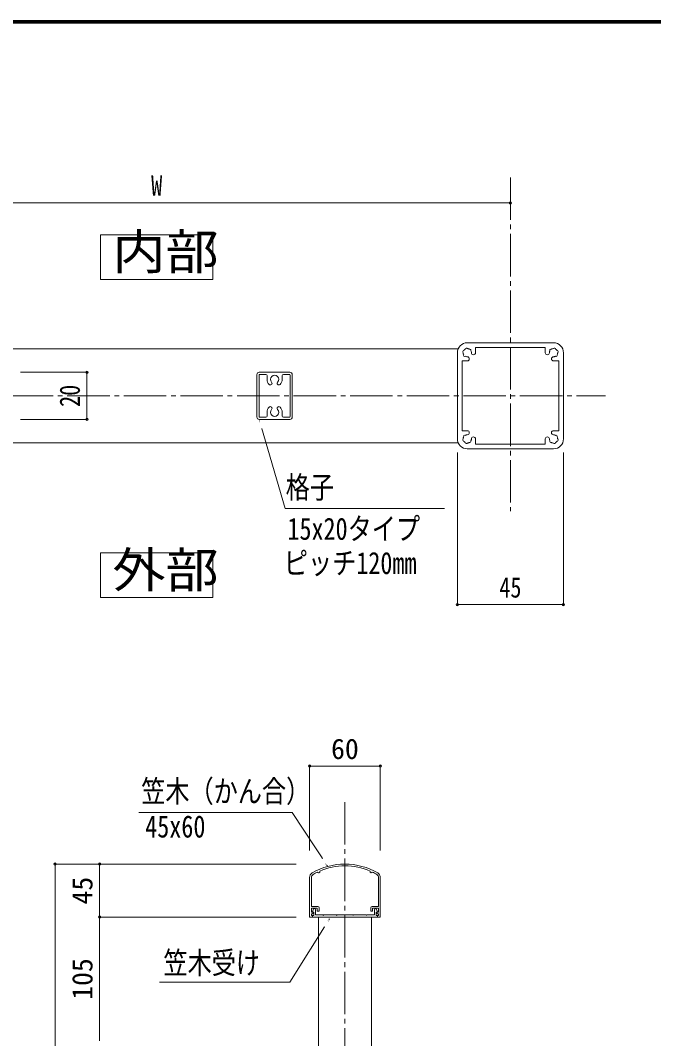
# Model space of a CAD drawing. Units: millimetres at full size. Extents: x -1603 to 1599, y -1129 to 1133.
# Drawn here: x 65 to 602, y 269 to 1133 of the extents above; entities that cross this region are included whole.
import ezdxf
from ezdxf.enums import TextEntityAlignment as Align

# ---------------------------------------------------------------- set-up
doc = ezdxf.new("R2010")
doc.units = ezdxf.units.MM
doc.header["$LTSCALE"] = 4
doc.header["$PDMODE"] = 32
doc.header["$PDSIZE"] = 2
doc.linetypes.add('CHAIN2', pattern=[12, 9, -1, 1, -1])
for name, color, linetype, lineweight in [('0-0_0', 7, 'Continuous', 18), ('0-1_1手摺寸法', 3, 'Continuous', 18), ('0-5_3中心線', 2, 'CHAIN2', 18), ('0-6_41ｱﾙﾐ', 6, 'Continuous', 18), ('0-7_42ｱﾙﾐ部品', 6, 'Continuous', 18), ('0-E_P4-12', 7, 'Continuous', 18), ('0-F_WAKU', 7, 'Continuous', 18)]:
    doc.layers.add(name, color=color, linetype=linetype, lineweight=lineweight)
doc.styles.add('ＭＳ ゴシック', font='')
doc.styles.get('ＭＳ ゴシック').set_extended_font_data('MS Gothic')

msp = doc.modelspace()

# ---------------------------------------------------------------- linework, layer by layer
at = {"layer": '0-0_0'}
for p, q in [((317.848, 372.198), (317.848, -91.295)), ((362.848, 372.198), (362.848, -91.295))]:
    msp.add_line(p, q, dxfattribs=at)
for points in [[(267.688, 794.644), (289.629, 718.868), (424.724, 718.868)], [(325.955, 415.283), (295.647, 460.905), (165.468, 460.905)], [(327.21, 370.836), (293.648, 316.862), (183.118, 316.862)]]:
    msp.add_lwpolyline(points, dxfattribs=at)
at = {"layer": '0-1_1手摺寸法'}
for p, q in [((480.688, 978.378), (-119.312, 978.378)), ((-114.712, 978.378), (476.088, 978.378)), ((480.688, 976.912), (480.688, 978.378)), ((65.188, 834.644), (121.515, 834.644)), ((121.515, 794.644), (121.515, 834.644)), ((121.515, 830.044), (121.515, 799.244)), ((65.188, 794.644), (121.515, 794.644)), ((435.688, 766.544), (435.688, 637.387)), ((525.688, 766.544), (525.688, 637.387)), ((525.688, 637.387), (435.688, 637.387)), ((440.288, 637.387), (521.088, 637.387)), ((370.348, 500.357), (310.348, 500.357)), ((310.348, 428.698), (310.348, 500.357)), ((314.948, 500.357), (365.748, 500.357)), ((370.348, 428.698), (370.348, 500.357)), ((298.848, 417.198), (94.424, 417.198)), ((94.424, -682.802), (94.424, 417.198)), ((298.848, 417.198), (132.208, 417.198)), ((132.208, 417.198), (132.208, 372.198)), ((94.424, 412.598), (94.424, -678.202)), ((132.208, 376.798), (132.208, 412.598)), ((298.848, 372.198), (132.208, 372.198)), ((298.848, 372.198), (132.208, 372.198)), ((132.208, 372.198), (132.208, 267.198)), ((132.208, 271.798), (132.208, 367.598)), ((132.208, 271.798), (132.208, 276.398))]:
    msp.add_line(p, q, dxfattribs=at)
for p in [(480.688, 978.378), (121.515, 834.644), (121.515, 794.644), (435.688, 637.387), (525.688, 637.387), (310.348, 500.357), (370.348, 500.357), (94.424, 417.198), (132.208, 417.198), (132.208, 372.198)]:
    msp.add_point(p, dxfattribs=at)
at = {"layer": '0-5_3中心線'}
for p, q in [((480.688, 999.995), (480.688, 716.653)), ((-231.189, 814.644), (561.301, 814.644)), ((340.348, 469.828), (340.348, -842.532))]:
    msp.add_line(p, q, dxfattribs=at)
at = {"layer": '0-6_41ｱﾙﾐ'}
for p, q in [((265.688, 832.644), (265.688, 814.644)), ((267.488, 832.244), (267.488, 814.644)), ((293.688, 834.644), (267.688, 834.644)), ((273.288, 832.844), (268.088, 832.844)), ((274.288, 831.844), (274.288, 828.644)), ((287.088, 831.844), (287.088, 828.644)), ((293.288, 832.844), (288.088, 832.844)), ((293.888, 832.244), (293.888, 814.644)), ((295.688, 832.644), (295.688, 814.644)), ((265.688, 796.644), (265.688, 814.644)), ((267.488, 797.044), (267.488, 814.644)), ((293.888, 797.044), (293.888, 814.644)), ((295.688, 796.644), (295.688, 814.644)), ((273.288, 796.444), (268.088, 796.444)), ((274.288, 797.444), (274.288, 800.644)), ((287.088, 797.444), (287.088, 800.644)), ((293.288, 796.444), (288.088, 796.444)), ((293.688, 794.644), (267.688, 794.644)), ((310.348, 372.198), (310.348, 405.787)), ((311.848, 381.198), (311.848, 405.787)), ((368.848, 381.198), (368.848, 405.787)), ((370.348, 372.198), (370.348, 405.787)), ((317.348, 381.198), (311.848, 381.198)), ((363.348, 381.198), (368.848, 381.198)), ((312.848, 372.198), (310.348, 372.198)), ((316.848, 379.698), (311.848, 379.698)), ((311.848, 376.498), (311.848, 379.698)), ((313.475, 376.498), (311.848, 376.498)), ((311.848, 373.698), (311.848, 374.998)), ((311.848, 373.698), (311.848, 374.998)), ((312.848, 374.998), (311.848, 374.998)), ((312.848, 373.698), (311.848, 373.698)), ((312.848, 376.698), (313.734, 379.177)), ((312.848, 374.998), (313.641, 376.187)), ((312.848, 372.198), (312.848, 373.698)), ((312.848, 373.198), (312.848, 372.198)), ((340.348, 372.198), (312.848, 372.198)), ((313.848, 376.498), (313.048, 376.498)), ((313.848, 373.698), (313.348, 373.698)), ((313.848, 376.498), (313.848, 373.698)), ((315.348, 378.738), (315.348, 373.998)), ((321.748, 373.998), (315.348, 373.998)), ((316.848, 377.198), (316.848, 379.698)), ((318.348, 377.198), (316.848, 377.198)), ((318.348, 377.198), (318.348, 380.198)), ((321.748, 373.998), (321.88, 373.791)), ((322.348, 373.998), (322.218, 373.791)), ((333.048, 373.998), (322.348, 373.998)), ((333.048, 373.998), (333.18, 373.791)), ((333.648, 373.998), (333.518, 373.791)), ((340.348, 373.998), (333.648, 373.998)), ((340.348, 373.998), (347.048, 373.998)), ((340.348, 372.198), (367.848, 372.198)), ((347.048, 373.998), (347.18, 373.791)), ((347.648, 373.998), (347.518, 373.791)), ((347.648, 373.998), (358.348, 373.998)), ((358.348, 373.998), (358.48, 373.791)), ((358.948, 373.998), (358.818, 373.791)), ((358.948, 373.998), (365.348, 373.998)), ((362.348, 377.198), (362.348, 380.198)), ((362.348, 377.198), (363.848, 377.198)), ((363.848, 377.198), (363.848, 379.698)), ((363.848, 379.698), (368.848, 379.698)), ((365.348, 378.738), (365.348, 373.998)), ((366.848, 376.498), (367.648, 376.498)), ((366.848, 376.498), (366.848, 373.698)), ((366.848, 373.698), (367.348, 373.698)), ((367.848, 376.698), (366.963, 379.177)), ((367.848, 374.998), (367.056, 376.187)), ((367.222, 376.498), (368.848, 376.498)), ((367.848, 374.998), (368.848, 374.998)), ((367.848, 373.698), (368.848, 373.698)), ((367.848, 372.198), (367.848, 373.698)), ((367.848, 373.198), (367.848, 372.198)), ((367.848, 372.198), (370.348, 372.198)), ((368.848, 376.498), (368.848, 379.698)), ((368.848, 373.698), (368.848, 374.998)), ((368.848, 373.698), (368.848, 374.998))]:
    msp.add_line(p, q, dxfattribs=at)
for centre, radius, start, end in [((267.688, 832.644), 2, 90, 180), ((268.088, 832.244), 0.6, 90, 180), ((273.288, 831.844), 1, 0, 90), ((280.688, 828.644), 3.5, 316.844, 223.156), ((288.088, 831.844), 1, 90, 180), ((293.288, 832.244), 0.6, 0, 90), ((293.688, 832.644), 2, 0, 90), ((280.688, 828.644), 6.4, 180, 223.156), ((277.065, 825.27), 1.45, 223.805, 42.507), ((284.31, 825.27), 1.45, 137.493, 316.195), ((280.688, 828.644), 6.4, 316.844, 0), ((280.688, 800.644), 6.4, 136.844, 180), ((277.065, 804.018), 1.45, 317.493, 136.195), ((284.31, 804.018), 1.45, 43.805, 222.507), ((280.688, 800.644), 6.4, 0, 43.156), ((267.688, 796.644), 2, 180, 270), ((268.088, 797.044), 0.6, 180, 270), ((273.288, 797.444), 1, 270, 0), ((280.688, 800.644), 3.5, 136.844, 43.156), ((288.088, 797.444), 1, 180, 270), ((293.288, 797.044), 0.6, 270, 0), ((293.688, 796.644), 2, 270, 0), ((340.348, 362.198), 55, 90, 120.328), ((340.348, 362.198), 53.5, 90, 113.561), ((340.348, 362.198), 55, 59.672, 90), ((340.348, 362.198), 53.5, 66.439, 90), ((314.848, 405.787), 4.5, 120.328, 180), ((314.848, 405.787), 3, 120.328, 180), ((340.348, 362.198), 53.5, 115.693, 120.328), ((318.098, 410.736), 1, 199.126, 30.128), ((362.598, 410.736), 1, 149.872, 340.874), ((340.348, 362.198), 53.5, 59.672, 64.307), ((365.848, 405.787), 3, 0, 59.672), ((365.848, 405.787), 4.5, 0, 59.672), ((317.348, 380.198), 1, 0, 90), ((363.348, 380.198), 1, 90, 180), ((313.048, 376.698), 0.2, 180, 270), ((313.348, 373.198), 0.5, 90, 180), ((313.475, 376.298), 0.2, 326.31, 90), ((314.436, 378.57), 0.928, 10.394, 139.128), ((322.048, 373.898), 0.2, 212.334, 327.666), ((333.348, 373.898), 0.2, 212.334, 327.666), ((347.348, 373.898), 0.2, 212.334, 327.666), ((358.648, 373.898), 0.2, 212.334, 327.666), ((366.261, 378.57), 0.928, 40.872, 169.606), ((367.222, 376.298), 0.2, 90, 213.69), ((367.348, 373.198), 0.5, 0, 90), ((367.648, 376.698), 0.2, 270, 0)]:
    msp.add_arc(centre, radius, start, end, dxfattribs=at)
at = {"layer": '0-7_42ｱﾙﾐ部品'}
for p, q in [((444.088, 859.644), (517.288, 859.644)), ((451.088, 855.644), (510.288, 855.644)), ((451.088, 855.644), (451.088, 851.244)), ((510.288, 855.644), (510.288, 851.244)), ((-75.032, 854.644), (436.406, 854.644)), ((435.688, 851.244), (435.688, 778.044)), ((525.688, 851.244), (525.688, 778.044)), ((444.088, 844.244), (439.688, 844.244)), ((439.688, 844.244), (439.688, 785.044)), ((517.288, 844.244), (521.688, 844.244)), ((521.688, 844.244), (521.688, 785.044)), ((444.088, 785.044), (439.688, 785.044)), ((451.088, 773.644), (451.088, 778.044)), ((517.288, 785.044), (521.688, 785.044)), ((-75.032, 774.644), (436.406, 774.644)), ((444.088, 769.644), (517.288, 769.644))]:
    msp.add_line(p, q, dxfattribs=at)
msp.add_lwpolyline([(451.088, 773.644), (510.288, 773.644), (510.288, 778.044)], dxfattribs=at)
for centre, radius, start, end in [((444.088, 851.244), 8.4, 90, 180), ((517.288, 851.244), 8.4, 0, 90), ((441.19, 852.02), 1, 165, 232.976), ((441.19, 852.02), 1, 97.024, 165), ((444.088, 851.244), 3.5, 180.359, 195), ((444.088, 851.244), 3.5, 195, 209.641), ((441.966, 849.122), 1, 157.024, 225), ((444.088, 851.244), 3.5, 135, 149.641), ((441.966, 849.122), 1, 225, 292.976), ((444.088, 851.244), 3.5, 120.359, 135), ((443.311, 854.142), 1, 105, 172.976), ((444.088, 851.244), 3.5, 240.359, 255), ((443.311, 854.142), 1, 37.024, 105), ((444.088, 851.244), 3.5, 255, 270), ((444.088, 845.994), 1.75, 270, 90), ((444.088, 851.244), 3.5, 75, 89.641), ((444.088, 851.244), 3.5, 60.359, 75), ((446.209, 853.365), 1, 45, 112.976), ((446.209, 853.365), 1, 337.024, 45), ((444.088, 851.244), 3.5, 15, 29.641), ((444.088, 851.244), 3.5, 0.359, 15), ((449.338, 851.244), 1.75, 180, 0), ((512.038, 851.244), 1.75, 180, 0), ((517.288, 851.244), 3.5, 165, 179.641), ((517.288, 851.244), 3.5, 150.359, 165), ((515.166, 853.365), 1, 135, 202.976), ((515.166, 853.365), 1, 67.024, 135), ((517.288, 845.994), 1.75, 90, 270), ((517.288, 851.244), 3.5, 105, 119.641), ((517.288, 851.244), 3.5, 90.359, 105), ((518.064, 854.142), 1, 75, 142.976), ((517.288, 851.244), 3.5, 270, 285), ((517.288, 851.244), 3.5, 285, 299.641), ((518.064, 854.142), 1, 7.024, 75), ((519.409, 849.122), 1, 247.024, 315), ((517.288, 851.244), 3.5, 45, 59.641), ((517.288, 851.244), 3.5, 30.359, 45), ((519.409, 849.122), 1, 315, 22.976), ((520.185, 852.02), 1, 15, 82.976), ((517.288, 851.244), 3.5, 330.359, 345), ((517.288, 851.244), 3.5, 345, 359.641), ((520.185, 852.02), 1, 307.024, 15), ((444.088, 778.044), 8.4, 180, 270), ((441.19, 777.267), 1, 127.024, 195), ((444.088, 778.044), 3.5, 165, 179.641), ((444.088, 778.044), 3.5, 150.359, 165), ((441.966, 780.165), 1, 135, 202.976), ((441.966, 780.165), 1, 67.024, 135), ((444.088, 778.044), 3.5, 105, 119.641), ((444.088, 778.044), 3.5, 90, 105), ((444.088, 783.294), 1.75, 270, 90), ((444.088, 778.044), 3.5, 345, 359.641), ((449.338, 778.044), 1.75, 0, 180), ((512.038, 778.044), 1.75, 0, 180), ((517.288, 778.044), 3.5, 180.359, 195), ((517.288, 783.294), 1.75, 90, 270), ((517.288, 778.044), 3.5, 75, 90), ((517.288, 778.044), 8.4, 270, 0), ((517.288, 778.044), 3.5, 60.359, 75), ((519.409, 780.165), 1, 45, 112.976), ((519.409, 780.165), 1, 337.024, 45), ((517.288, 778.044), 3.5, 15, 29.641), ((517.288, 778.044), 3.5, 0.359, 15), ((520.185, 777.267), 1, 345, 52.976), ((441.19, 777.267), 1, 195, 262.976), ((444.088, 778.044), 3.5, 210.359, 225), ((444.088, 778.044), 3.5, 225, 239.641), ((443.311, 775.146), 1, 187.024, 255), ((443.311, 775.146), 1, 255, 322.976), ((444.088, 778.044), 3.5, 270.359, 285), ((444.088, 778.044), 3.5, 285, 299.641), ((446.209, 775.922), 1, 247.024, 315), ((446.209, 775.922), 1, 315, 22.976), ((444.088, 778.044), 3.5, 330.359, 345), ((517.288, 778.044), 3.5, 195, 209.641), ((515.166, 775.922), 1, 157.024, 225), ((515.166, 775.922), 1, 225, 292.976), ((517.288, 778.044), 3.5, 240.359, 255), ((517.288, 778.044), 3.5, 255, 269.641), ((518.064, 775.146), 1, 217.024, 285), ((518.064, 775.146), 1, 285, 352.976), ((517.288, 778.044), 3.5, 300.359, 315), ((517.288, 778.044), 3.5, 315, 329.641), ((520.185, 777.267), 1, 277.024, 345)]:
    msp.add_arc(centre, radius, start, end, dxfattribs=at)
at = {"layer": '0-E_P4-12'}
for points in [[(133.024, 913.379), (228.35, 913.379), (228.35, 951.389), (133.024, 951.389)], [(133.024, 643.314), (228.35, 643.314), (228.35, 681.324), (133.024, 681.324)]]:
    msp.add_lwpolyline(points, close=True, dxfattribs=at)
at = {"layer": '0-F_WAKU'}
for p, q in [((1599.328, 1133.291), (-1603.072, 1133.291)), ((1598.728, 1132.691), (-1602.472, 1132.691)), ((1598.128, 1132.091), (-1601.872, 1132.091)), ((1597.528, 1131.491), (-1601.272, 1131.491)), ((1596.928, 1130.891), (-1600.672, 1130.891))]:
    msp.add_line(p, q, dxfattribs=at)

# ---------------------------------------------------------------- texts
at = {"layer": '0-0_0', "style": 'ＭＳ ゴシック', "width": 0.8}
for s, p in [('格子', (290.069, 722.011)), ('15x20タイプ', (291.538, 686.787)), ('ピッチ120mm', (288.524, 657.717)), ('笠木（かん合）', (167.542, 464.048)), ('45x60', (170.914, 434.116)), ('笠木受け', (186.402, 318.41))]:
    msp.add_text(s, height=18.77, dxfattribs=at).set_placement(p, align=Align.BOTTOM_LEFT)
at = {"layer": '0-1_1手摺寸法', "color": 7, "style": 'ＭＳ ゴシック', "width": 0.8}
for s, p in [('W', (175.977, 979.196)), ('45', (471.267, 638.206))]:
    msp.add_text(s, height=17.27, dxfattribs=at).set_placement(p, align=Align.BOTTOM_LEFT)
msp.add_text('20', height=17.27, rotation=90, dxfattribs=at).set_placement((120.696, 805.223), align=Align.BOTTOM_LEFT)
at = {"layer": '0-1_1手摺寸法', "style": 'ＭＳ ゴシック'}
msp.add_text('60', height=17.27, dxfattribs=at).set_placement((328.572, 501.175), align=Align.BOTTOM_LEFT)
for s, p in [('45', (131.39, 382.922)), ('105', (131.39, 302.034))]:
    msp.add_text(s, height=17.27, rotation=90, dxfattribs=at).set_placement(p, align=Align.BOTTOM_LEFT)
at = {"layer": '0-E_P4-12', "style": 'ＭＳ ゴシック', "width": 1.1}
for s, p in [('内部', (143.084, 912.916)), ('外部', (143.084, 642.851))]:
    msp.add_text(s, height=30.03, dxfattribs=at).set_placement(p, align=Align.BOTTOM_LEFT)

# ---------------------------------------------------------------- next in the draw order: wipeouts: each hides what was drawn before it
for points in [[(271.213, 787.462), (268.544, 786.69), (267.688, 794.644), (267.688, 794.644)], [(320.438, 421.077), (322.752, 422.614), (325.955, 415.283), (325.955, 415.283)], [(324.229, 363.412), (321.87, 364.88), (327.21, 370.836), (327.21, 370.836)]]:
    msp.add_wipeout(points)

doc.saveas('drawing.dxf')
